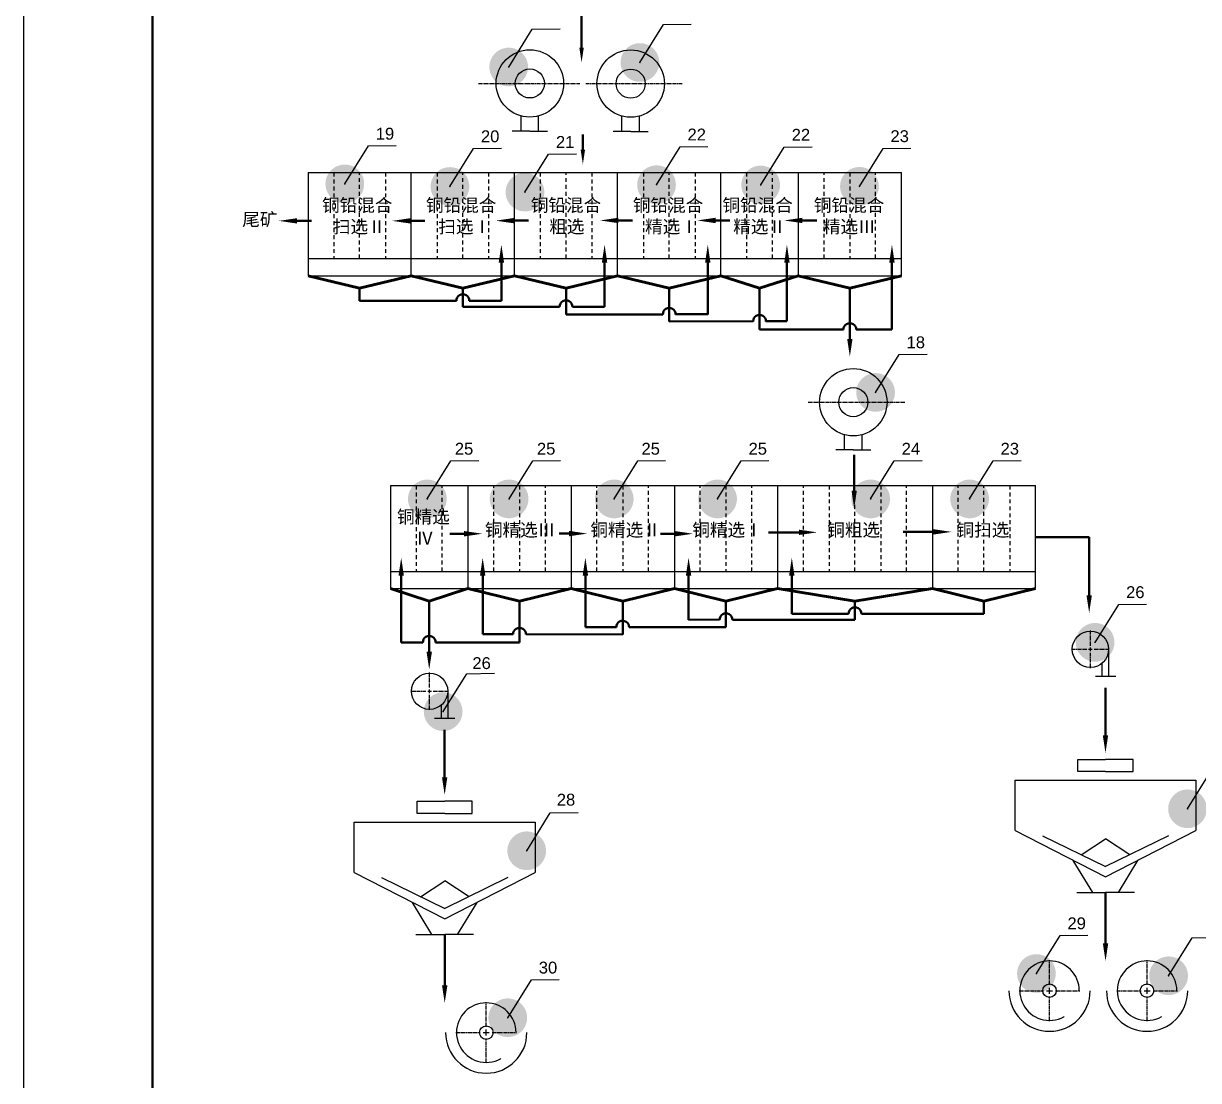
# Model space of a CAD drawing. Header units: millimetres. Extents: x 3322 to 3742, y 971 to 1565.
# Drawn here: x 3322 to 3549.7, y 1099.4 to 1304.4 of the extents above; entities that cross this region are included whole.
import ezdxf

# ---------------------------------------------------------------- set-up
doc = ezdxf.new("R2010")
doc.units = ezdxf.units.MM
for name, pattern in [('ACAD_ISO03W100', [30, 12, -18]), ('CENTER2', [1.125, 0.75, -0.125, 0.125, -0.125]), ('JIS_02_0.7', [1.35, 0.75, -0.6])]:
    doc.linetypes.add(name, pattern=pattern)
doc.layers.add('设备', color=7, linetype='Continuous')
doc.layers.add('设备连接线', color=7, linetype='Continuous', lineweight=50)
doc.styles.get("Standard").update_dxf_attribs({"font": 'arial.ttf'})
doc.dimstyles.new('ISO-25', dxfattribs={"dimtxt": 2.5, "dimasz": 2.5, "dimexe": 1.25, "dimexo": 0.625, "dimtad": 1, "dimtxsty": 'Standard', "dimcen": 2.5, "dimadec": 0, "dimazin": 0, "dimtfac": 1, "dimtmove": 0, "dimatfit": 3, "dimfxl": 1, "dimarcsym": 0})

# ---------------------------------------------------------------- blocks, each defined once
blk = doc.blocks.new('*U17')
at = {"layer": '设备', "color": 0, "linetype": 'CENTER2', "transparency": 16777216}
for p, q in [((0, 1.15), (0, 5.89)), ((-5.89, 0), (-1.15, 0)), ((1.15, 0), (5.89, 0)), ((0, -5.89), (0, -1.15))]:
    blk.add_line(p, q, dxfattribs=at)
at = {"layer": '设备', "color": 0, "linetype": 'Continuous', "transparency": 16777216}
for p, q in [((-0.58, 0), (0.58, 0)), ((0, -0.58), (0, 0.58))]:
    blk.add_line(p, q, dxfattribs=at)
blk = doc.blocks.new('*U18')
at = {"layer": '设备', "color": 0, "linetype": 'CENTER2', "transparency": 16777216}
for p, q in [((0, 0.7), (0, 3.64)), ((-3.64, 0), (-0.7, 0)), ((0.7, 0), (3.64, 0)), ((0, -3.64), (0, -0.7))]:
    blk.add_line(p, q, dxfattribs=at)
at = {"layer": '设备', "color": 0, "linetype": 'Continuous', "transparency": 16777216}
for p, q in [((-0.35, 0), (0.35, 0)), ((0, -0.35), (0, 0.35))]:
    blk.add_line(p, q, dxfattribs=at)
blk = doc.blocks.new('*U20')
at = {"layer": '设备', "color": 0, "linetype": 'CENTER2', "transparency": 16777216}
for p, q in [((0, 1.15), (0, 5.89)), ((-5.89, 0), (-1.15, 0)), ((1.15, 0), (5.89, 0)), ((0, -5.89), (0, -1.15))]:
    blk.add_line(p, q, dxfattribs=at)
at = {"layer": '设备', "color": 0, "linetype": 'Continuous', "transparency": 16777216}
for p, q in [((-0.58, 0), (0.58, 0)), ((0, -0.58), (0, 0.58))]:
    blk.add_line(p, q, dxfattribs=at)
blk = doc.blocks.new('*U21')
at = {"layer": '设备', "color": 0, "linetype": 'CENTER2', "transparency": 16777216}
for p, q in [((0, 0.7), (0, 3.64)), ((-3.64, 0), (-0.7, 0)), ((0.7, 0), (3.64, 0)), ((0, -3.64), (0, -0.7))]:
    blk.add_line(p, q, dxfattribs=at)
at = {"layer": '设备', "color": 0, "linetype": 'Continuous', "transparency": 16777216}
for p, q in [((-0.35, 0), (0.35, 0)), ((0, -0.35), (0, 0.35))]:
    blk.add_line(p, q, dxfattribs=at)
blk = doc.blocks.new('*U36')
at = {"layer": '设备', "color": 0, "linetype": 'CENTER2', "transparency": 16777216}
for p, q in [((0, 1.15), (0, 5.89)), ((-5.89, 0), (-1.15, 0)), ((1.15, 0), (5.89, 0)), ((0, -5.89), (0, -1.15))]:
    blk.add_line(p, q, dxfattribs=at)
at = {"layer": '设备', "color": 0, "linetype": 'Continuous', "transparency": 16777216}
for p, q in [((-0.58, 0), (0.58, 0)), ((0, -0.58), (0, 0.58))]:
    blk.add_line(p, q, dxfattribs=at)

msp = doc.modelspace()

# ---------------------------------------------------------------- hatches: boundary and pattern name
at = {"layer": '设备'}
h = msp.add_hatch(color=256, dxfattribs=at)
edge = h.paths.add_edge_path()
edge.add_arc((3416.05, 1295.95), 0.167, 0, 360)
h = msp.add_hatch(color=256, dxfattribs=at)
edge = h.paths.add_edge_path()
edge.add_arc((3441.48, 1296.83), 0.167, 0, 360)
h = msp.add_hatch(color=256, dxfattribs=at)
edge = h.paths.add_edge_path()
edge.add_arc((3384.29, 1273.28), 0.167, 0, 360)
h = msp.add_hatch(color=256, dxfattribs=at)
edge = h.paths.add_edge_path()
edge.add_arc((3404.67, 1272.79), 0.167, 0, 360)
h = msp.add_hatch(color=256, dxfattribs=at)
edge = h.paths.add_edge_path()
edge.add_arc((3444.71, 1273.13), 0.167, 0, 360)
h = msp.add_hatch(color=256, dxfattribs=at)
edge = h.paths.add_edge_path()
edge.add_arc((3464.89, 1273.08), 0.167, 0, 360)
h = msp.add_hatch(color=256, dxfattribs=at)
edge = h.paths.add_edge_path()
edge.add_arc((3484.03, 1272.81), 0.167, 0, 360)
h = msp.add_hatch(color=256, dxfattribs=at)
edge = h.paths.add_edge_path()
edge.add_arc((3419.2, 1271.68), 0.167, 0, 360)
h = msp.add_hatch(color=256, dxfattribs=at)
edge = h.paths.add_edge_path()
edge.add_arc((3487.15, 1232.85), 0.167, 0, 360)
h = msp.add_hatch(color=256, dxfattribs=at)
edge = h.paths.add_edge_path()
edge.add_arc((3400.28, 1212.2), 0.167, 0, 360)
h = msp.add_hatch(color=256, dxfattribs=at)
edge = h.paths.add_edge_path()
edge.add_arc((3416.14, 1212.2), 0.167, 0, 360)
h = msp.add_hatch(color=256, dxfattribs=at)
edge = h.paths.add_edge_path()
edge.add_arc((3436.5, 1212.2), 0.167, 0, 360)
h = msp.add_hatch(color=256, dxfattribs=at)
edge = h.paths.add_edge_path()
edge.add_arc((3456.53, 1212.2), 0.167, 0, 360)
h = msp.add_hatch(color=256, dxfattribs=at)
edge = h.paths.add_edge_path()
edge.add_arc((3486.2, 1212.2), 0.167, 0, 360)
h = msp.add_hatch(color=256, dxfattribs=at)
edge = h.paths.add_edge_path()
edge.add_arc((3505.37, 1212.2), 0.167, 0, 360)
h = msp.add_hatch(color=256, dxfattribs=at)
edge = h.paths.add_edge_path()
edge.add_arc((3529.69, 1184.39), 0.167, 0, 360)
h = msp.add_hatch(color=256, dxfattribs=at)
edge = h.paths.add_edge_path()
edge.add_arc((3403.35, 1170.95), 0.167, 0, 360)
h = msp.add_hatch(color=256, dxfattribs=at)
edge = h.paths.add_edge_path()
edge.add_arc((3547.61, 1152.11), 0.167, 0, 360)
h = msp.add_hatch(color=256, dxfattribs=at)
edge = h.paths.add_edge_path()
edge.add_arc((3419.55, 1143.97), 0.167, 0, 360)
h = msp.add_hatch(color=256, dxfattribs=at)
edge = h.paths.add_edge_path()
edge.add_arc((3518.33, 1120.17), 0.167, 0, 360)
h = msp.add_hatch(color=256, dxfattribs=at)
edge = h.paths.add_edge_path()
edge.add_arc((3543.94, 1119.72), 0.167, 0, 360)
h = msp.add_hatch(color=256, dxfattribs=at)
edge = h.paths.add_edge_path()
edge.add_arc((3415.88, 1111.59), 0.167, 0, 360)

# ---------------------------------------------------------------- linework, layer by layer
msp.add_line((3322.02, 1564.73), (3322.02, 970.73))
at = {"lineweight": 50}
msp.add_line((3347.02, 1554.73), (3347.02, 980.73), dxfattribs=at)
at = {"layer": '设备', "ltscale": 0.5}
for p, q in [((3420.62, 1303.3), (3426.01, 1303.37)), ((3446.05, 1304.18), (3451.44, 1304.25)), ((3388.86, 1280.63), (3394.25, 1280.7)), ((3409.24, 1280.14), (3414.64, 1280.21)), ((3449.27, 1280.47), (3454.67, 1280.54)), ((3469.46, 1280.43), (3474.85, 1280.49)), ((3488.59, 1280.16), (3493.99, 1280.23)), ((3423.77, 1279.03), (3429.17, 1279.1)), ((3491.72, 1240.2), (3497.12, 1240.27)), ((3404.85, 1219.55), (3410.24, 1219.61)), ((3420.7, 1219.55), (3426.1, 1219.61)), ((3441.07, 1219.55), (3446.46, 1219.61)), ((3461.1, 1219.55), (3466.49, 1219.61)), ((3490.77, 1219.55), (3496.16, 1219.61)), ((3509.94, 1219.55), (3515.34, 1219.61)), ((3534.26, 1191.74), (3539.66, 1191.81)), ((3407.92, 1178.3), (3413.32, 1178.37)), ((3424.11, 1151.32), (3429.51, 1151.39)), ((3522.9, 1127.51), (3528.29, 1127.58)), ((3548.51, 1127.07), (3553.9, 1127.14)), ((3420.45, 1118.94), (3425.84, 1119.01))]:
    msp.add_line(p, q, dxfattribs=at)
at = {"layer": '设备', "linetype": 'CENTER2'}
for p, q in [((3410.17, 1292.76), (3429.82, 1292.76)), ((3430.97, 1292.72), (3449.67, 1292.72)), ((3474.1, 1230.95), (3492.8, 1230.95))]:
    msp.add_line(p, q, dxfattribs=at)
at = {"layer": '设备'}
for p, q in [((3418.45, 1283.49), (3418.45, 1286.46)), ((3421.84, 1283.49), (3421.84, 1286.46)), ((3438, 1283.45), (3438, 1286.41)), ((3441.39, 1283.45), (3441.39, 1286.41)), ((3420.15, 1283.49), (3416.75, 1283.49)), ((3420.15, 1283.49), (3423.54, 1283.49)), ((3439.69, 1283.45), (3436.3, 1283.45)), ((3439.69, 1283.45), (3443.09, 1283.45)), ((3377.16, 1275.48), (3377.16, 1255.48)), ((3377.16, 1275.48), (3492.16, 1275.48)), ((3397.16, 1255.48), (3397.16, 1275.48)), ((3417.16, 1255.48), (3417.16, 1275.48)), ((3437.16, 1255.48), (3437.16, 1275.48)), ((3457.16, 1255.48), (3457.16, 1275.48)), ((3472.16, 1275.48), (3472.16, 1255.48)), ((3492.16, 1255.48), (3492.16, 1275.48)), ((3377.16, 1258.82), (3492.16, 1258.82)), ((3377.16, 1255.48), (3492.16, 1255.48)), ((3481.13, 1221.68), (3481.13, 1224.65)), ((3484.52, 1221.68), (3484.52, 1224.65)), ((3482.83, 1221.68), (3479.43, 1221.68)), ((3482.83, 1221.68), (3486.22, 1221.68)), ((3393.15, 1214.79), (3393.15, 1194.79)), ((3393.15, 1214.79), (3518.15, 1214.79)), ((3408.15, 1214.79), (3408.15, 1194.79)), ((3428.15, 1214.79), (3428.15, 1194.79)), ((3448.15, 1214.79), (3448.15, 1194.79)), ((3468.15, 1214.79), (3468.15, 1194.79)), ((3498.15, 1214.79), (3498.15, 1194.79)), ((3518.15, 1194.79), (3518.15, 1214.79)), ((3393.15, 1198.13), (3518.15, 1198.13)), ((3393.15, 1194.79), (3518.15, 1194.79)), ((3532.3, 1183.03), (3532.3, 1177.79)), ((3531.01, 1180.31), (3531.01, 1177.79)), ((3529.75, 1177.79), (3533.68, 1177.79)), ((3404.24, 1174.9), (3404.24, 1169.65)), ((3402.95, 1172.17), (3402.95, 1169.65)), ((3401.69, 1169.65), (3405.62, 1169.65)), ((3514.19, 1157.64), (3549.24, 1157.64)), ((3514.19, 1147.87), (3514.19, 1157.64)), ((3549.24, 1157.64), (3549.24, 1147.87)), ((3386.13, 1149.5), (3421.18, 1149.5)), ((3386.13, 1139.73), (3386.13, 1149.5)), ((3421.18, 1149.5), (3421.18, 1139.73)), ((3514.19, 1147.87), (3531.71, 1138.89)), ((3531.71, 1138.89), (3549.24, 1147.87)), ((3519.49, 1146.88), (3531.71, 1140.88)), ((3527, 1143.19), (3531.71, 1146.29)), ((3543.94, 1146.88), (3531.71, 1140.88)), ((3536.43, 1143.19), (3531.71, 1146.29)), ((3529.23, 1135.86), (3525.46, 1142.09)), ((3534.19, 1135.86), (3537.97, 1142.09)), ((3386.13, 1139.73), (3403.65, 1130.75)), ((3391.43, 1138.75), (3403.65, 1132.74)), ((3403.65, 1130.75), (3421.18, 1139.73)), ((3415.88, 1138.75), (3403.65, 1132.74)), ((3398.94, 1135.06), (3403.65, 1138.16)), ((3408.37, 1135.06), (3403.65, 1138.16)), ((3401.17, 1127.73), (3397.4, 1133.96)), ((3406.13, 1127.73), (3409.91, 1133.96)), ((3526.13, 1135.86), (3531.71, 1135.86)), ((3537.3, 1135.86), (3531.71, 1135.86)), ((3398.07, 1127.73), (3403.65, 1127.73)), ((3409.24, 1127.73), (3403.65, 1127.73))]:
    msp.add_line(p, q, dxfattribs=at)
at = {"layer": '设备', "linetype": 'JIS_02_0.7'}
for p, q in [((3382.16, 1275.48), (3382.16, 1258.82)), ((3387.16, 1258.82), (3387.16, 1275.48)), ((3392.16, 1275.48), (3392.16, 1258.82)), ((3402.16, 1275.48), (3402.16, 1258.82)), ((3407.16, 1258.82), (3407.16, 1275.48)), ((3412.16, 1275.48), (3412.16, 1258.82)), ((3422.16, 1275.48), (3422.16, 1258.82)), ((3427.16, 1258.82), (3427.16, 1275.48)), ((3432.16, 1275.48), (3432.16, 1258.82)), ((3442.16, 1275.48), (3442.16, 1258.82)), ((3447.16, 1258.82), (3447.16, 1275.48)), ((3452.16, 1275.48), (3452.16, 1258.82)), ((3462.16, 1275.48), (3462.16, 1258.82)), ((3467.16, 1258.82), (3467.16, 1275.48)), ((3477.16, 1258.82), (3477.16, 1275.48)), ((3482.16, 1275.48), (3482.16, 1258.82)), ((3487.16, 1258.82), (3487.16, 1275.48)), ((3398.15, 1214.79), (3398.15, 1198.13)), ((3403.15, 1198.13), (3403.15, 1214.79)), ((3413.15, 1198.13), (3413.15, 1214.79)), ((3418.15, 1214.79), (3418.15, 1198.13)), ((3423.15, 1198.13), (3423.15, 1214.79)), ((3433.15, 1198.13), (3433.15, 1214.79)), ((3438.15, 1214.79), (3438.15, 1198.13)), ((3443.15, 1198.13), (3443.15, 1214.79)), ((3453.15, 1198.13), (3453.15, 1214.79)), ((3458.15, 1214.79), (3458.15, 1198.13)), ((3463.15, 1198.13), (3463.15, 1214.79)), ((3473.15, 1198.13), (3473.15, 1214.79)), ((3478.15, 1214.79), (3478.15, 1198.13)), ((3483.15, 1198.13), (3483.15, 1214.79)), ((3488.15, 1214.79), (3488.15, 1198.13)), ((3493.15, 1198.13), (3493.15, 1214.79)), ((3503.15, 1198.13), (3503.15, 1214.79)), ((3508.15, 1198.13), (3508.15, 1214.79)), ((3513.15, 1214.79), (3513.15, 1198.13))]:
    msp.add_line(p, q, dxfattribs=at)
at = {"layer": '设备'}
for points in [[(3531.71, 1159.33), (3526.37, 1159.33), (3526.37, 1161.68), (3531.71, 1161.68)], [(3531.71, 1159.33), (3537.06, 1159.33), (3537.06, 1161.68), (3531.71, 1161.68)], [(3403.65, 1151.2), (3398.31, 1151.2), (3398.31, 1153.55), (3403.65, 1153.55)], [(3403.65, 1151.2), (3409, 1151.2), (3409, 1153.55), (3403.65, 1153.55)]]:
    msp.add_lwpolyline(points, dxfattribs=at)
for centre, radius in [((3420.15, 1292.76), 6.53), ((3439.69, 1292.72), 6.53), ((3420.15, 1292.76), 2.82), ((3439.69, 1292.72), 2.82), ((3482.83, 1230.95), 6.53), ((3482.83, 1230.95), 2.82), ((3528.78, 1183.03), 3.52), ((3400.72, 1174.9), 3.52), ((3520.86, 1116.83), 1.31), ((3539.76, 1116.83), 1.31), ((3411.7, 1108.7), 1.31)]:
    msp.add_circle(centre, radius, dxfattribs=at)
for centre, radius, start, end in [((3520.86, 1116.83), 5.77, 0, 180), ((3539.76, 1116.83), 5.77, 0, 180), ((3520.86, 1116.83), 7.87, 180, 0), ((3539.76, 1116.83), 7.87, 180, 0), ((3411.7, 1108.7), 5.77, 0, 180), ((3411.7, 1108.7), 7.87, 180, 0)]:
    msp.add_arc(centre, radius, start, end, dxfattribs=at)
at = {"layer": '设备', "linetype": 'ACAD_ISO03W100'}
for centre in [(3520.86, 1116.83), (3539.76, 1116.83), (3411.7, 1108.7)]:
    msp.add_arc(centre, 5.77, 180, 0, dxfattribs=at)
at = {"layer": '设备连接线', "lineweight": 50}
for p, q in [((3430.17, 1299.7), (3430.17, 1342.18)), ((3430.42, 1279.93), (3430.42, 1282.84)), ((3375.05, 1266.11), (3377.83, 1266.11)), ((3397.01, 1266.11), (3399.79, 1266.11)), ((3417.08, 1266.15), (3419.86, 1266.15)), ((3437.28, 1266.19), (3440.06, 1266.19)), ((3456.13, 1266.19), (3458.91, 1266.19)), ((3472.97, 1266.19), (3475.75, 1266.19)), ((3414.63, 1258.01), (3414.63, 1250.61)), ((3434.63, 1258.01), (3434.63, 1249.44)), ((3454.63, 1258.01), (3454.63, 1247.98)), ((3490.32, 1258.01), (3490.32, 1245.02)), ((3387.16, 1253.05), (3387.16, 1250.61)), ((3407.16, 1253.05), (3407.16, 1249.44)), ((3427.16, 1253.05), (3427.16, 1247.98)), ((3464.66, 1253.05), (3464.66, 1245.02)), ((3482.16, 1253.05), (3482.16, 1243.23)), ((3405.91, 1250.61), (3387.16, 1250.61)), ((3414.63, 1250.61), (3408.4, 1250.61)), ((3425.91, 1249.44), (3407.16, 1249.44)), ((3434.63, 1249.44), (3428.4, 1249.44)), ((3454.63, 1248), (3448.4, 1248)), ((3480.91, 1245.02), (3464.66, 1245.02)), ((3483, 1220.76), (3483, 1213.81)), ((3407.42, 1205.44), (3404.63, 1205.44)), ((3427.75, 1205.47), (3425.82, 1205.47)), ((3448.23, 1205.44), (3445.45, 1205.44)), ((3472.28, 1205.71), (3466.42, 1205.71)), ((3498.34, 1205.8), (3492.49, 1205.8)), ((3528.54, 1204.79), (3528.54, 1193.51)), ((3395.22, 1197.32), (3395.22, 1184.33)), ((3430.91, 1197.32), (3430.91, 1187.29)), ((3450.91, 1197.32), (3450.91, 1188.76)), ((3470.91, 1197.32), (3470.91, 1189.93)), ((3400.65, 1192.36), (3400.65, 1182.54)), ((3418.15, 1192.36), (3418.15, 1184.33)), ((3458.15, 1192.36), (3458.15, 1187.29)), ((3483.15, 1192.36), (3483.15, 1188.76)), ((3508.15, 1192.36), (3508.15, 1189.93)), ((3450.91, 1188.76), (3456.91, 1188.78)), ((3459.39, 1188.76), (3483.15, 1188.76)), ((3470.91, 1189.93), (3477.14, 1189.93)), ((3484.39, 1189.93), (3508.15, 1189.93)), ((3430.91, 1187.32), (3436.91, 1187.32)), ((3401.89, 1184.33), (3418.15, 1184.33)), ((3531.7, 1175.57), (3531.7, 1166.36)), ((3403.64, 1167.43), (3403.64, 1158.22)), ((3531.71, 1135.86), (3531.71, 1126)), ((3403.65, 1127.73), (3403.65, 1117.86))]:
    msp.add_line(p, q, dxfattribs=at)
at = {"layer": '设备连接线'}
for p, q in [((3469.97, 1258.01), (3469.97, 1246.63)), ((3447.16, 1253.05), (3447.16, 1246.59)), ((3408.4, 1250.61), (3414.63, 1250.61)), ((3427.16, 1247.98), (3445.91, 1247.98)), ((3447.16, 1246.6), (3463.41, 1246.65)), ((3465.9, 1246.63), (3469.97, 1246.63)), ((3483.4, 1245.02), (3490.32, 1245.02)), ((3411.01, 1197.32), (3411.01, 1185.94)), ((3438.15, 1192.36), (3438.15, 1185.9)), ((3481.91, 1189.93), (3470.91, 1189.93)), ((3458.15, 1187.29), (3439.39, 1187.29)), ((3399.41, 1184.33), (3395.22, 1184.33)), ((3416.91, 1185.94), (3411.01, 1185.94)), ((3438.15, 1185.9), (3419.39, 1185.94))]:
    msp.add_line(p, q, dxfattribs=at)
at = {"layer": '设备连接线', "lineweight": 60}
for p, q in [((3387.16, 1253.05), (3377.16, 1255.48)), ((3387.16, 1253.05), (3397.16, 1255.48)), ((3407.16, 1253.05), (3397.16, 1255.48)), ((3407.16, 1253.05), (3417.16, 1255.48)), ((3427.16, 1253.05), (3417.16, 1255.48)), ((3427.16, 1253.05), (3437.16, 1255.48)), ((3447.16, 1253.05), (3437.16, 1255.48)), ((3447.16, 1253.05), (3457.16, 1255.48)), ((3457.16, 1255.48), (3464.66, 1253.05)), ((3464.66, 1253.05), (3472.16, 1255.48)), ((3482.16, 1253.05), (3472.16, 1255.48)), ((3482.16, 1253.05), (3492.16, 1255.48)), ((3393.15, 1194.79), (3400.65, 1192.36)), ((3400.65, 1192.36), (3408.15, 1194.79)), ((3418.15, 1192.36), (3408.15, 1194.79)), ((3418.15, 1192.36), (3428.15, 1194.79)), ((3438.15, 1192.36), (3428.15, 1194.79)), ((3438.15, 1192.36), (3448.15, 1194.79)), ((3458.15, 1192.36), (3448.15, 1194.79)), ((3458.15, 1192.36), (3468.15, 1194.79)), ((3468.15, 1194.79), (3483.15, 1192.36)), ((3483.15, 1192.36), (3498.15, 1194.79)), ((3508.15, 1192.36), (3498.15, 1194.79)), ((3508.15, 1192.36), (3518.15, 1194.79))]:
    msp.add_line(p, q, dxfattribs=at)
at = {"layer": '设备连接线', "lineweight": 50, "ltscale": 0.5}
msp.add_line((3518.15, 1204.79), (3528.54, 1204.79), dxfattribs=at)
at = {"layer": '设备连接线'}
for points in [[(3430.17, 1299.7, 0.864, 0, 0), (3430.17, 1296.84, 0, 0, 0)], [(3430.42, 1279.93, 0.864, 0, 0), (3430.42, 1277.08, 0, 0, 0)], [(3375.05, 1266.11, 1.04, 0, 0), (3371.52, 1266.11, 0, 0, 0)], [(3397.01, 1266.11, 1.04, 0, 0), (3393.49, 1266.11, 0, 0, 0)], [(3417.08, 1266.15, 1.04, 0, 0), (3413.56, 1266.15, 0, 0, 0)], [(3437.28, 1266.19, 1.04, 0, 0), (3433.76, 1266.19, 0, 0, 0)], [(3456.13, 1266.19, 1.04, 0, 0), (3452.6, 1266.19, 0, 0, 0)], [(3472.97, 1266.19, 1.04, 0, 0), (3469.44, 1266.19, 0, 0, 0)], [(3414.63, 1258.01, 1.04, 0, 0), (3414.63, 1261.49, 0, 0, 0)], [(3434.63, 1258.01, 1.04, 0, 0), (3434.63, 1261.49, 0, 0, 0)], [(3454.63, 1258.01, 1.04, 0, 0), (3454.63, 1261.49, 0, 0, 0)], [(3469.97, 1258.01, 1.04, 0, 0), (3469.97, 1261.49, 0, 0, 0)], [(3490.32, 1258.01, 1.04, 0, 0), (3490.32, 1261.49, 0, 0, 0)], [(3482.16, 1243.23, 1.04, 0, 0), (3482.16, 1239.8, 0, 0, 0)], [(3483, 1213.81, 1.04, 0, 0), (3483, 1210.39, 0, 0, 0)], [(3407.42, 1205.44, 1.04, 0, 0), (3410.94, 1205.44, 0, 0, 0)], [(3427.75, 1205.47, 1.04, 0, 0), (3431.27, 1205.47, 0, 0, 0)], [(3448.23, 1205.44, 1.04, 0, 0), (3451.76, 1205.44, 0, 0, 0)], [(3472.28, 1205.71, 1.04, 0, 0), (3475.81, 1205.71, 0, 0, 0)], [(3498.34, 1205.8, 1.04, 0, 0), (3501.87, 1205.8, 0, 0, 0)], [(3395.22, 1197.32, 1.04, 0, 0), (3395.22, 1200.8, 0, 0, 0)], [(3411.01, 1197.32, 1.04, 0, 0), (3411.01, 1200.8, 0, 0, 0)], [(3430.91, 1197.32, 1.04, 0, 0), (3430.91, 1200.8, 0, 0, 0)], [(3450.91, 1197.32, 1.04, 0, 0), (3450.91, 1200.8, 0, 0, 0)], [(3470.91, 1197.32, 1.04, 0, 0), (3470.91, 1200.8, 0, 0, 0)], [(3528.54, 1193.51, 1.04, 0, 0), (3528.54, 1190.08, 0, 0, 0)], [(3400.65, 1182.54, 1.04, 0, 0), (3400.65, 1179.11, 0, 0, 0)], [(3531.7, 1166.36, 1.04, 0, 0), (3531.7, 1162.93, 0, 0, 0)], [(3403.64, 1158.22, 1.04, 0, 0), (3403.64, 1154.8, 0, 0, 0)], [(3531.71, 1126, 1.04, 0, 0), (3531.71, 1122.57, 0, 0, 0)], [(3403.65, 1117.86, 1.04, 0, 0), (3403.65, 1114.44, 0, 0, 0)]]:
    msp.add_lwpolyline(points, format="xyseb", dxfattribs=at)
at = {"layer": '设备连接线', "lineweight": 50}
for centre, end in [((3407.16, 1250.64), 181.181), ((3427.16, 1249.47), 181.181), ((3447.16, 1248), 181.181), ((3464.66, 1246.65), 181.181), ((3482.16, 1245.04), 181.181), ((3483.15, 1189.95), 181.181), ((3458.15, 1188.78), 181.181), ((3418.15, 1185.96), 181.181), ((3438.15, 1187.32), 179.9928), ((3400.65, 1184.36), 181.181)]:
    msp.add_arc(centre, 1.24, 358.819, end, dxfattribs=at)

# ---------------------------------------------------------------- block references
at = {"layer": '设备', "linetype": 'CENTER2'}
for name, p in [('*U21', (3528.78, 1183.03)), ('*U18', (3400.72, 1174.9)), ('*U36', (3520.86, 1116.83)), ('*U20', (3539.76, 1116.83)), ('*U17', (3411.7, 1108.7))]:
    msp.add_blockref(name, p, dxfattribs=at)

# ---------------------------------------------------------------- texts
at = {"layer": '设备', "ltscale": 0.5, "char_height": 2.3, "attachment_point": 1}
for s, insert, width in [('19', (3390.29, 1284.16), 3.2002), ('20', (3410.67, 1283.66), 3.1297), ('21', (3425.2, 1282.56), 3.4119), ('22', (3450.7, 1284), 2.9825), ('22', (3470.89, 1283.95), 3.3707), ('23', (3490.03, 1283.68), 4.1838), ('18', (3493.15, 1243.72), 4.0584), ('25', (3405.61, 1223.07), 3.403), ('25', (3421.52, 1223.07), 3.403), ('25', (3441.78, 1223.07), 3.403), ('25', (3462.53, 1223.07), 3.403), ('24', (3492.2, 1223.07), 3.403), ('23', (3511.37, 1223.07), 3.403), ('26', (3535.69, 1195.26), 3.9133), ('28', (3425.37, 1155.02), 3.1688), ('29', (3524.33, 1131.04), 3.262), ('30', (3421.88, 1122.46), 2.783)]:
    msp.add_mtext(s, dxfattribs=dict(at, insert=insert, width=width))
at = {"layer": '设备', "lineweight": 50, "char_height": 2.5, "attachment_point": 1}
for s, width, insert in [('\\pi0.77712;{\\fSimSun|b0|i0|c134|p2;铜铅混合\\P\\pi2.87908;扫选Ⅱ}', 15.5626, (3379.1, 1270.41)), ('\\pi0.77712;{\\fSimSun|b0|i0|c134|p2;铜铅混合\\P\\pi3.15841;扫选Ⅰ}', 15.5626, (3399.24, 1270.41)), ('\\pi0.77712;{\\fSimSun|b0|i0|c134|p2;铜铅混合\\P\\pi4.34556;粗选}', 15.5626, (3419.55, 1270.41)), ('\\pi0.77712;{\\fSimSun|b0|i0|c134|p2;铜铅混合\\P\\pi3.13746;精选Ⅰ}', 15.5626, (3439.34, 1270.41)), ('\\pi0.77712;{\\fSimSun|b0|i0|c134|p2;铜铅混合\\P\\pi2.85813;精选Ⅱ}', 15.5626, (3456.7, 1270.41)), ('\\pi0.77712;{\\fSimSun|b0|i0|c134|p2;铜铅混合\\P\\pi2.51858;精选\\fFangSong|b0|i0|c134|p49;Ⅲ}', 15.5626, (3474.41, 1270.41)), ('\\pi0.52082;{\\fSimSun|b0|i0|c134|p34;尾矿}', 7.8992, (3363.9, 1267.65)), ('\\pi1.03688;{\\fSimSun|b0|i0|c134|p2;铜精选\\P\\pi4.71749;\\fFangSong|b0|i0|c134|p49;Ⅳ}', 12.5207, (3393.36, 1209.99)), ('\\pi0.73088;{\\fSimSun|b0|i0|c134|p2;铜精选\\fFangSong|b0|i0|c134|p49;Ⅲ}', 15.5626, (3410.71, 1207.43)), ('\\pi1.07042;{\\fSimSun|b0|i0|c134|p2;铜精选Ⅱ}', 15.5626, (3430.81, 1207.43)), ('\\pi1.34975;{\\fSimSun|b0|i0|c134|p2;铜精选Ⅰ}', 15.5626, (3450.28, 1207.43)), ('\\pi2.55785;{\\fSimSun|b0|i0|c134|p2;铜粗选}', 15.5626, (3475.22, 1207.43)), ('\\pi2.55785;{\\fSimSun|b0|i0|c134|p2;铜扫选}', 15.5626, (3500.27, 1207.43))]:
    msp.add_mtext_dynamic_manual_height_columns(s, width=width, gutter_width=12.5, heights=[0], dxfattribs=dict(at, insert=insert))
at = {"layer": '设备', "ltscale": 0.5, "insert": (3409.01, 1181.5), "char_height": 2.3, "attachment_point": 1}
msp.add_mtext('26', dxfattribs=at)

# ---------------------------------------------------------------- leaders
at = {"layer": '设备', "ltscale": 0.5}
for points in [[(3416.05, 1295.94), (3420.62, 1303.3)], [(3441.48, 1296.82), (3446.05, 1304.18)], [(3384.29, 1273.28), (3388.86, 1280.63)], [(3404.67, 1272.78), (3409.24, 1280.14)], [(3444.7, 1273.12), (3449.27, 1280.47)], [(3464.88, 1273.07), (3469.46, 1280.43)], [(3484.02, 1272.8), (3488.59, 1280.16)], [(3419.2, 1271.68), (3423.77, 1279.03)], [(3487.15, 1232.84), (3491.72, 1240.2)], [(3400.28, 1212.19), (3404.85, 1219.55)], [(3416.13, 1212.19), (3420.7, 1219.55)], [(3436.5, 1212.19), (3441.07, 1219.55)], [(3456.53, 1212.19), (3461.1, 1219.55)], [(3486.19, 1212.19), (3490.77, 1219.55)], [(3505.37, 1212.19), (3509.94, 1219.55)], [(3529.69, 1184.38), (3534.26, 1191.74)], [(3403.35, 1170.94), (3407.92, 1178.3)], [(3547.6, 1152.1), (3552.17, 1159.46)], [(3419.54, 1143.96), (3424.11, 1151.32)], [(3518.32, 1120.16), (3522.9, 1127.51)], [(3543.93, 1119.72), (3548.51, 1127.07)], [(3415.87, 1111.58), (3420.45, 1118.94)]]:
    msp.add_leader(points, dimstyle='ISO-25', override={"dimasz": 30, "dimgap": 0.625, "dimtad": 0, "dimldrblk": 'DotSmall'}, dxfattribs=at)

doc.saveas('drawing.dxf')
